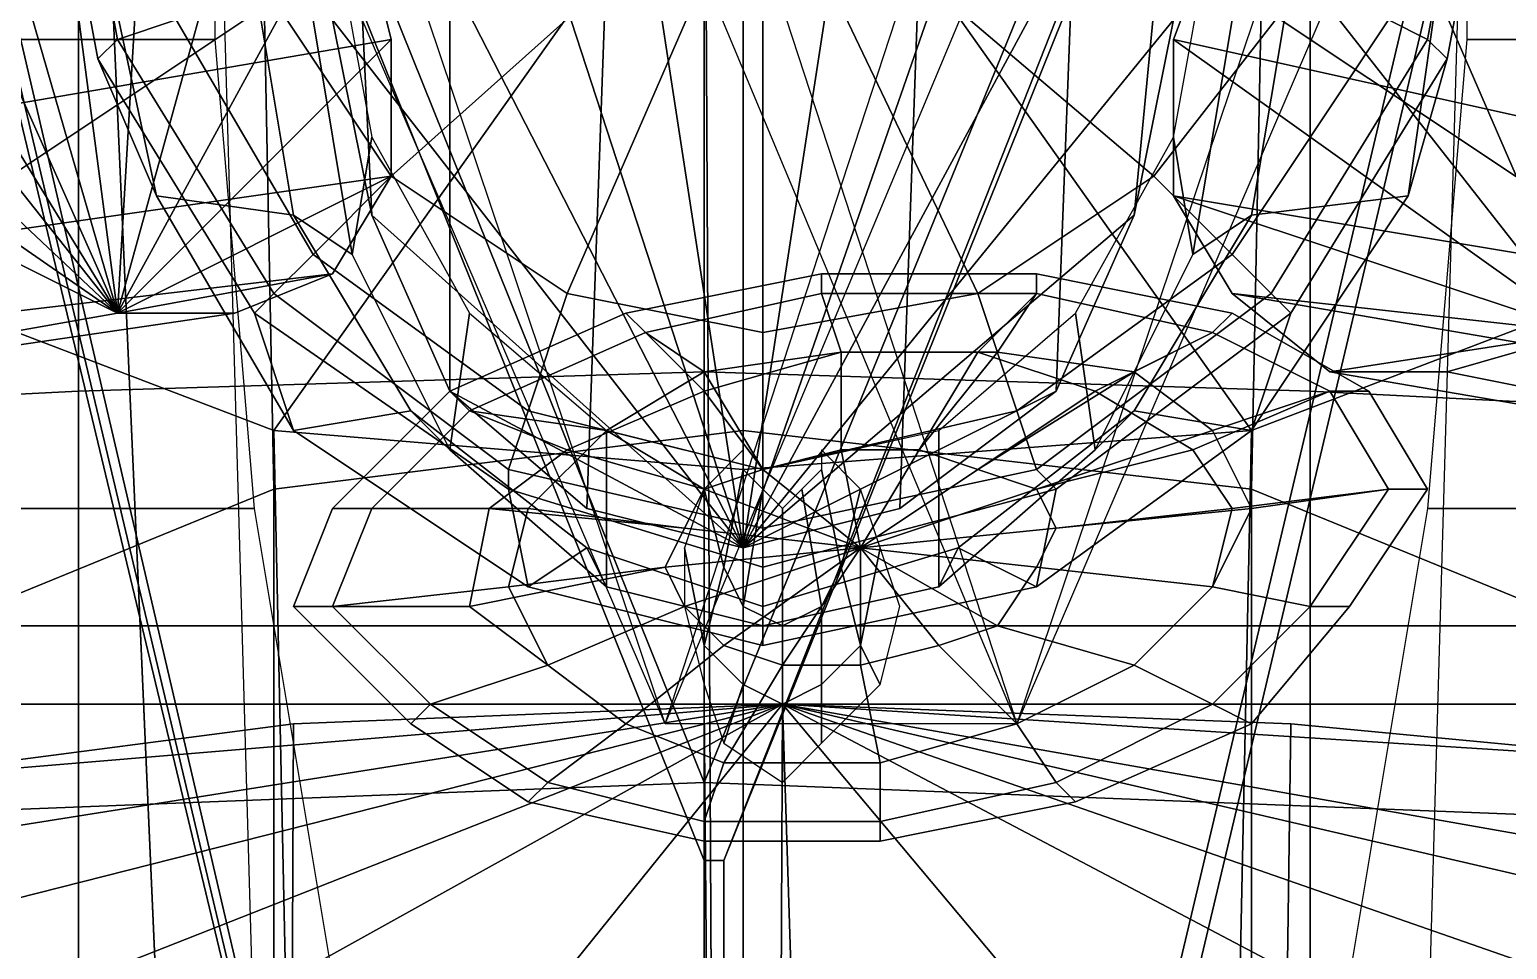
# Model space of a CAD drawing. Extents: x -1726 to 1721, y -2579 to 1769.
# Drawn here: x -34.5 to 41.1, y -1069.5 to -1022.5 of the extents above; entities that cross this region are included whole.
import ezdxf

# ---------------------------------------------------------------- set-up
doc = ezdxf.new("R2010")
doc.units = 0

msp = doc.modelspace()

# ---------------------------------------------------------------- linework, layer by layer
at = {"layer": '135145', "color": 1}
for points in [[(0, -1040, -1036), (-32, -1041, -1035), (-32, -979, -926), (0, -978, -926)], [(31, -1041, -1035), (0, -1040, -1036), (0, -978, -926), (31, -979, -926)], [(-32, -1041, -1035), (-72, -1043, -1032), (-72, -983, -925), (-32, -979, -926)], [(71, -1043, -1032), (31, -1041, -1035), (31, -979, -926), (71, -983, -925)], [(-51, -1063, -1004), (0, -1061, -1008), (0, -1012, -920), (-51, -1017, -919)], [(0, -1061, -1008), (51, -1063, -1004), (51, -1017, -919), (0, -1012, -920)], [(0, -1134, -1043), (-32, -1133, -1042), (-32, -1041, -1035), (0, -1040, -1036)], [(31, -1133, -1042), (0, -1134, -1043), (0, -1040, -1036), (31, -1041, -1035)], [(-32, -1133, -1042), (-72, -1132, -1038), (-72, -1043, -1032), (-32, -1041, -1035)], [(71, -1132, -1038), (31, -1133, -1042), (31, -1041, -1035), (71, -1043, -1032)], [(-51, -1124, -1005), (0, -1125, -1009), (0, -1061, -1008), (-51, -1063, -1004)], [(0, -1125, -1009), (51, -1124, -1005), (51, -1063, -1004), (0, -1061, -1008)]]:
    msp.add_3dface(points, dxfattribs=at)
at = {"layer": '141519', "color": 1}
for points in [[(2, -1043, -936), (-22, -1046, -936), (-23, -996, -836), (2, -992, -836)], [(28, -1046, -936), (2, -1043, -936), (2, -992, -836), (29, -996, -836)], [(2, -1049, -711), (2, -995, -714), (-6, -997, -713), (2, -1049, -711)], [(2, -1049, -711), (10, -997, -713), (2, -995, -714), (2, -1049, -711)], [(-22, -1046, -936), (-44, -1055, -934), (-46, -1008, -833), (-23, -996, -836)], [(50, -1055, -934), (28, -1046, -936), (29, -996, -836), (52, -1008, -833)], [(2, -1049, -711), (-6, -997, -713), (-13, -1003, -713), (2, -1049, -711)], [(2, -1049, -711), (18, -1003, -713), (10, -997, -713), (2, -1049, -711)], [(2, -1049, -711), (-13, -1003, -713), (-17, -1012, -713), (2, -1049, -711)], [(2, -1049, -711), (22, -1012, -713), (18, -1003, -713), (2, -1049, -711)], [(-62, -1010, -739), (-57, -1024, -736), (-18, -1011, -722), (-20, -1005, -723)], [(-20, -1005, -723), (-18, -1011, -722), (-17, -1032, -712), (-19, -1022, -712)], [(24, -1011, -722), (26, -1005, -723), (24, -1022, -712), (22, -1032, -712)], [(63, -1024, -736), (68, -1010, -739), (26, -1005, -723), (24, -1011, -722)], [(-57, -1024, -736), (-43, -1035, -734), (-13, -1015, -721), (-18, -1011, -722)], [(-18, -1011, -722), (-13, -1015, -721), (-13, -1041, -712), (-17, -1032, -712)], [(19, -1015, -721), (24, -1011, -722), (22, -1032, -712), (18, -1041, -712)], [(49, -1035, -734), (63, -1024, -736), (24, -1011, -722), (19, -1015, -721)], [(2, -1049, -711), (-17, -1012, -713), (-19, -1022, -712), (2, -1049, -711)], [(2, -1049, -711), (24, -1022, -712), (22, -1012, -713), (2, -1049, -711)], [(-43, -1035, -734), (-22, -1043, -732), (-5, -1019, -720), (-13, -1015, -721)], [(-13, -1015, -721), (-5, -1019, -720), (-6, -1047, -711), (-13, -1041, -712)], [(11, -1019, -720), (19, -1015, -721), (18, -1041, -712), (10, -1047, -711)], [(28, -1043, -732), (49, -1035, -734), (19, -1015, -721), (11, -1019, -720)], [(-22, -1043, -732), (2, -1045, -732), (2, -1020, -720), (-5, -1019, -720)], [(-5, -1019, -720), (2, -1020, -720), (2, -1049, -711), (-6, -1047, -711)], [(2, -1020, -720), (11, -1019, -720), (10, -1047, -711), (2, -1049, -711)], [(2, -1045, -732), (28, -1043, -732), (11, -1019, -720), (2, -1020, -720)], [(2, -1049, -711), (-19, -1022, -712), (-17, -1032, -712), (2, -1049, -711)], [(2, -1049, -711), (22, -1032, -712), (24, -1022, -712), (2, -1049, -711)], [(2, -1049, -711), (-17, -1032, -712), (-13, -1041, -712), (2, -1049, -711)], [(2, -1049, -711), (18, -1041, -712), (22, -1032, -712), (2, -1049, -711)], [(-42, -1077, -779), (-21, -1090, -778), (-22, -1043, -732), (-43, -1035, -734)], [(27, -1090, -778), (48, -1077, -779), (49, -1035, -734), (28, -1043, -732)], [(2, -1049, -711), (-13, -1041, -712), (-6, -1047, -711), (2, -1049, -711)], [(2, -1049, -711), (10, -1047, -711), (18, -1041, -712), (2, -1049, -711)], [(-21, -1090, -778), (2, -1095, -778), (2, -1045, -732), (-22, -1043, -732)], [(2, -1080, -1000), (-22, -1081, -997), (-22, -1046, -936), (2, -1043, -936)], [(2, -1095, -778), (27, -1090, -778), (28, -1043, -732), (2, -1045, -732)], [(28, -1081, -997), (2, -1080, -1000), (2, -1043, -936), (28, -1046, -936)], [(-22, -1081, -997), (-43, -1085, -989), (-44, -1055, -934), (-22, -1046, -936)], [(49, -1085, -989), (28, -1081, -997), (28, -1046, -936), (50, -1055, -934)]]:
    msp.add_3dface(points, dxfattribs=at)
at = {"layer": '161609', "color": 1}
msp.add_3dface([(-88, -976, -1050), (89, -976, -1050), (89, -1175, -1027), (-88, -1175, -1027)], dxfattribs=at)
at = {"layer": '216021', "color": 1}
for points in [[(4, -1057, -924), (-62, -1083, -998), (-63, -1074, -971), (4, -1057, -924)], [(4, -1057, -924), (-63, -1074, -971), (-59, -1067, -953), (4, -1057, -924)], [(4, -1057, -924), (-50, -1087, -1008), (-62, -1083, -998), (4, -1057, -924)], [(4, -1057, -924), (-59, -1067, -953), (-44, -1061, -937), (4, -1057, -924)], [(4, -1057, -924), (-21, -1088, -1013), (-50, -1087, -1008), (4, -1057, -924)], [(4, -1057, -924), (-44, -1061, -937), (-21, -1058, -928), (4, -1057, -924)], [(-22, -1273, -886), (3, -1273, -887), (4, -1057, -924), (-21, -1058, -928)], [(4, -1057, -924), (5, -1088, -1013), (-21, -1088, -1013), (4, -1057, -924)], [(3, -1273, -887), (27, -1273, -887), (30, -1058, -928), (4, -1057, -924)], [(4, -1057, -924), (30, -1058, -928), (51, -1060, -934), (4, -1057, -924)], [(4, -1057, -924), (51, -1060, -934), (72, -1069, -958), (4, -1057, -924)], [(4, -1057, -924), (72, -1069, -958), (73, -1073, -970), (4, -1057, -924)], [(4, -1057, -924), (73, -1073, -970), (70, -1080, -989), (4, -1057, -924)], [(4, -1057, -924), (70, -1080, -989), (59, -1086, -1008), (4, -1057, -924)], [(4, -1057, -924), (59, -1086, -1008), (30, -1088, -1013), (4, -1057, -924)], [(4, -1057, -924), (30, -1088, -1013), (5, -1088, -1013), (4, -1057, -924)], [(-42, -1273, -890), (-22, -1273, -886), (-21, -1058, -928), (-44, -1061, -937)], [(27, -1273, -887), (48, -1273, -890), (51, -1060, -934), (30, -1058, -928)]]:
    msp.add_3dface(points, dxfattribs=at)
at = {"layer": '258197', "color": 1}
for points in [[(4, -1801, -884), (-94, -799, -1079), (-151, -796, -1080), (4, -1801, -884)], [(4, -1801, -884), (-151, -796, -1080), (-150, -848, -1072), (4, -1801, -884)], [(4, -1801, -884), (-40, -799, -1079), (-94, -799, -1079), (4, -1801, -884)], [(4, -1801, -884), (-1, -799, -1079), (-40, -799, -1079), (4, -1801, -884)], [(4, -1801, -884), (65, -799, -1079), (-1, -799, -1079), (4, -1801, -884)], [(4, -1801, -884), (154, -856, -1071), (157, -799, -1079), (4, -1801, -884)], [(4, -1801, -884), (157, -799, -1079), (123, -799, -1079), (4, -1801, -884)], [(4, -1801, -884), (123, -799, -1079), (65, -799, -1079), (4, -1801, -884)], [(4, -1801, -884), (-150, -848, -1072), (-146, -931, -1060), (4, -1801, -884)], [(4, -1801, -884), (147, -933, -1059), (154, -856, -1071), (4, -1801, -884)], [(4, -1801, -884), (-146, -931, -1060), (-140, -1073, -1038), (4, -1801, -884)], [(4, -1801, -884), (143, -997, -1050), (147, -933, -1059), (4, -1801, -884)], [(4, -1801, -884), (144, -1057, -1041), (143, -997, -1050), (4, -1801, -884)], [(4, -1801, -884), (139, -1141, -1028), (144, -1057, -1041), (4, -1801, -884)]]:
    msp.add_3dface(points, dxfattribs=at)
at = {"layer": '304463', "color": 1}
for points in [[(0, -923, -556), (-56, -923, -561), (-52, -1053, -584), (0, -1053, -578)], [(57, -923, -561), (0, -923, -556), (0, -1053, -578), (53, -1053, -584)], [(0, -1053, -578), (-52, -1053, -584), (-48, -1167, -603), (0, -1167, -598)], [(53, -1053, -584), (0, -1053, -578), (0, -1167, -598), (49, -1167, -603)]]:
    msp.add_3dface(points, dxfattribs=at)
at = {"layer": '30937', "color": 1}
for points in [[(65, -903, -1136), (-64, -903, -1135), (0, -1173, -1102), (1, -1173, -1102)], [(-64, -903, -1135), (-64, -906, -1164), (0, -1173, -1102), (-64, -903, -1135)], [(65, -903, -1136), (1, -1173, -1102), (1, -1065, -1137), (65, -903, -1136)], [(65, -906, -1165), (65, -903, -1136), (1, -1065, -1137), (65, -906, -1165)], [(-64, -906, -1164), (65, -906, -1165), (1, -1065, -1137), (0, -1065, -1137)], [(-64, -906, -1164), (0, -1065, -1137), (0, -1173, -1102), (-64, -906, -1164)], [(-58, -921, -1139), (0, -921, -1145), (0, -1057, -1121), (-53, -1057, -1116)], [(-53, -1057, -1116), (0, -1057, -1121), (0, -921, -1145), (-58, -921, -1139)], [(0, -921, -1145), (60, -921, -1140), (55, -1057, -1116), (0, -1057, -1121)], [(0, -1057, -1121), (55, -1057, -1116), (60, -921, -1140), (0, -921, -1145)], [(-53, -1057, -1116), (0, -1057, -1121), (1, -1175, -1101), (-49, -1175, -1096)], [(-49, -1175, -1096), (1, -1175, -1101), (0, -1057, -1121), (-53, -1057, -1116)], [(0, -1057, -1121), (55, -1057, -1116), (51, -1175, -1096), (1, -1175, -1101)], [(1, -1175, -1101), (51, -1175, -1096), (55, -1057, -1116), (0, -1057, -1121)], [(0, -1065, -1137), (1, -1065, -1137), (1, -1173, -1102), (0, -1173, -1102)]]:
    msp.add_3dface(points, dxfattribs=at)
at = {"layer": '31923', "color": 1}
for points in [[(6, -1036, -673), (6, -1035, -681), (-4, -1037, -681), (-3, -1038, -673)], [(6, -1035, -681), (6, -1036, -688), (-3, -1038, -688), (-4, -1037, -681)], [(17, -1036, -673), (17, -1035, -681), (6, -1035, -681), (6, -1036, -673)], [(17, -1035, -681), (17, -1036, -688), (6, -1036, -688), (6, -1035, -681)], [(26, -1038, -673), (27, -1037, -681), (17, -1035, -681), (17, -1036, -673)], [(27, -1037, -681), (26, -1038, -688), (17, -1036, -688), (17, -1035, -681)], [(7, -1039, -666), (6, -1036, -673), (-3, -1038, -673), (0, -1041, -666)], [(6, -1036, -688), (7, -1039, -694), (0, -1040, -694), (-3, -1038, -688)], [(15, -1039, -666), (17, -1036, -673), (6, -1036, -673), (7, -1039, -666)], [(17, -1036, -688), (14, -1039, -694), (7, -1039, -694), (6, -1036, -688)], [(26, -1038, -688), (20, -1041, -694), (14, -1039, -694), (17, -1036, -688)], [(22, -1040, -666), (26, -1038, -673), (17, -1036, -673), (15, -1039, -666)], [(-3, -1038, -673), (-4, -1037, -681), (-13, -1041, -681), (-12, -1042, -673)], [(-4, -1037, -681), (-3, -1038, -688), (-12, -1042, -688), (-13, -1041, -681)], [(32, -1041, -673), (34, -1041, -681), (27, -1037, -681), (26, -1038, -673)], [(34, -1041, -681), (32, -1041, -688), (26, -1038, -688), (27, -1037, -681)], [(0, -1041, -666), (-3, -1038, -673), (-12, -1042, -673), (-7, -1044, -666)], [(-3, -1038, -688), (0, -1040, -694), (-5, -1043, -694), (-12, -1042, -688)], [(32, -1041, -688), (25, -1044, -694), (20, -1041, -694), (26, -1038, -688)], [(26, -1043, -666), (32, -1041, -673), (26, -1038, -673), (22, -1040, -666)], [(7, -1044, -661), (7, -1039, -666), (0, -1041, -666), (3, -1045, -661)], [(7, -1039, -694), (7, -1044, -698), (3, -1045, -698), (0, -1040, -694)], [(11, -1044, -661), (15, -1039, -666), (7, -1039, -666), (7, -1044, -661)], [(14, -1039, -694), (11, -1044, -698), (7, -1044, -698), (7, -1039, -694)], [(14, -1045, -661), (22, -1040, -666), (15, -1039, -666), (11, -1044, -661)], [(20, -1041, -694), (14, -1045, -698), (11, -1044, -698), (14, -1039, -694)], [(0, -1040, -694), (3, -1045, -698), (0, -1046, -698), (-5, -1043, -694)], [(17, -1046, -661), (26, -1043, -666), (22, -1040, -666), (14, -1045, -661)], [(-12, -1042, -673), (-13, -1041, -681), (-19, -1047, -681), (-17, -1047, -673)], [(-13, -1041, -681), (-12, -1042, -688), (-17, -1047, -688), (-19, -1047, -681)], [(3, -1045, -661), (0, -1041, -666), (-7, -1044, -666), (0, -1046, -661)], [(25, -1044, -694), (17, -1046, -698), (14, -1045, -698), (20, -1041, -694)], [(35, -1046, -688), (27, -1047, -694), (25, -1044, -694), (32, -1041, -688)], [(28, -1047, -666), (35, -1046, -673), (32, -1041, -673), (26, -1043, -666)], [(35, -1046, -673), (37, -1046, -681), (34, -1041, -681), (32, -1041, -673)], [(37, -1046, -681), (35, -1046, -688), (32, -1041, -688), (34, -1041, -681)], [(-7, -1044, -666), (-12, -1042, -673), (-17, -1047, -673), (-11, -1047, -666)], [(-12, -1042, -688), (-5, -1043, -694), (-9, -1047, -694), (-17, -1047, -688)], [(-5, -1043, -694), (0, -1046, -698), (-1, -1048, -698), (-9, -1047, -694)], [(18, -1048, -661), (28, -1047, -666), (26, -1043, -666), (17, -1046, -661)], [(0, -1046, -661), (-7, -1044, -666), (-11, -1047, -666), (-1, -1048, -661)], [(7, -1044, -661), (3, -1045, -661), (8, -1049, -659), (7, -1044, -661)], [(3, -1045, -698), (7, -1044, -698), (8, -1049, -700), (3, -1045, -698)], [(11, -1044, -661), (7, -1044, -661), (8, -1049, -659), (11, -1044, -661)], [(7, -1044, -698), (11, -1044, -698), (8, -1049, -700), (7, -1044, -698)], [(14, -1045, -661), (11, -1044, -661), (8, -1049, -659), (14, -1045, -661)], [(11, -1044, -698), (14, -1045, -698), (8, -1049, -700), (11, -1044, -698)], [(27, -1047, -694), (18, -1048, -698), (17, -1046, -698), (25, -1044, -694)], [(3, -1045, -661), (0, -1046, -661), (8, -1049, -659), (3, -1045, -661)], [(0, -1046, -698), (3, -1045, -698), (8, -1049, -700), (0, -1046, -698)], [(17, -1046, -661), (14, -1045, -661), (8, -1049, -659), (17, -1046, -661)], [(14, -1045, -698), (17, -1046, -698), (8, -1049, -700), (14, -1045, -698)], [(0, -1046, -661), (-1, -1048, -661), (8, -1049, -659), (0, -1046, -661)], [(-1, -1048, -698), (0, -1046, -698), (8, -1049, -700), (-1, -1048, -698)], [(18, -1048, -661), (17, -1046, -661), (8, -1049, -659), (18, -1048, -661)], [(17, -1046, -698), (18, -1048, -698), (8, -1049, -700), (17, -1046, -698)], [(26, -1051, -665), (31, -1052, -672), (35, -1046, -673), (28, -1047, -666)], [(31, -1052, -687), (26, -1051, -694), (27, -1047, -694), (35, -1046, -688)], [(31, -1052, -672), (33, -1052, -679), (37, -1046, -681), (35, -1046, -673)], [(33, -1052, -679), (31, -1052, -687), (35, -1046, -688), (37, -1046, -681)], [(-17, -1047, -673), (-19, -1047, -681), (-21, -1052, -681), (-19, -1052, -673)], [(-19, -1047, -681), (-17, -1047, -688), (-19, -1052, -688), (-21, -1052, -681)], [(-11, -1047, -666), (-17, -1047, -673), (-19, -1052, -673), (-12, -1052, -666)], [(-17, -1047, -688), (-9, -1047, -694), (-10, -1051, -694), (-19, -1052, -688)], [(-1, -1048, -661), (-11, -1047, -666), (-12, -1052, -666), (-2, -1050, -661)], [(-9, -1047, -694), (-1, -1048, -698), (-2, -1050, -698), (-10, -1051, -694)], [(17, -1050, -661), (26, -1051, -665), (28, -1047, -666), (18, -1048, -661)], [(26, -1051, -694), (17, -1050, -698), (18, -1048, -698), (27, -1047, -694)], [(-1, -1048, -661), (-2, -1050, -661), (8, -1049, -659), (-1, -1048, -661)], [(-2, -1050, -698), (-1, -1048, -698), (8, -1049, -700), (-2, -1050, -698)], [(17, -1050, -661), (18, -1048, -661), (8, -1049, -659), (17, -1050, -661)], [(18, -1048, -698), (17, -1050, -698), (8, -1049, -700), (18, -1048, -698)], [(-2, -1050, -661), (-1, -1052, -661), (8, -1049, -659), (-2, -1050, -661)], [(-1, -1052, -698), (-2, -1050, -698), (8, -1049, -700), (-1, -1052, -698)], [(-1, -1052, -661), (1, -1054, -661), (8, -1049, -659), (-1, -1052, -661)], [(1, -1054, -698), (-1, -1052, -698), (8, -1049, -700), (1, -1054, -698)], [(1, -1054, -661), (4, -1055, -661), (8, -1049, -659), (1, -1054, -661)], [(4, -1055, -698), (1, -1054, -698), (8, -1049, -700), (4, -1055, -698)], [(4, -1055, -661), (8, -1055, -661), (8, -1049, -659), (4, -1055, -661)], [(8, -1055, -698), (4, -1055, -698), (8, -1049, -700), (8, -1055, -698)], [(15, -1053, -661), (17, -1050, -661), (8, -1049, -659), (15, -1053, -661)], [(12, -1054, -661), (15, -1053, -661), (8, -1049, -659), (12, -1054, -661)], [(8, -1055, -661), (12, -1054, -661), (8, -1049, -659), (8, -1055, -661)], [(17, -1050, -698), (15, -1053, -698), (8, -1049, -700), (17, -1050, -698)], [(15, -1053, -698), (12, -1054, -698), (8, -1049, -700), (15, -1053, -698)], [(12, -1054, -698), (8, -1055, -698), (8, -1049, -700), (12, -1054, -698)], [(-2, -1050, -661), (-12, -1052, -666), (-8, -1055, -665), (-1, -1052, -661)], [(-10, -1051, -694), (-2, -1050, -698), (-1, -1052, -698), (-8, -1055, -694)], [(15, -1053, -661), (22, -1055, -665), (26, -1051, -665), (17, -1050, -661)], [(22, -1055, -694), (15, -1053, -698), (17, -1050, -698), (26, -1051, -694)], [(-19, -1052, -688), (-10, -1051, -694), (-8, -1055, -694), (-14, -1057, -687)], [(22, -1055, -665), (26, -1057, -672), (31, -1052, -672), (26, -1051, -665)], [(26, -1057, -687), (22, -1055, -694), (26, -1051, -694), (31, -1052, -687)], [(-19, -1052, -673), (-21, -1052, -681), (-15, -1058, -679), (-14, -1057, -672)], [(-21, -1052, -681), (-19, -1052, -688), (-14, -1057, -687), (-15, -1058, -679)], [(-12, -1052, -666), (-19, -1052, -673), (-14, -1057, -672), (-8, -1055, -665)], [(-1, -1052, -661), (-8, -1055, -665), (-4, -1058, -665), (1, -1054, -661)], [(-8, -1055, -694), (-1, -1052, -698), (1, -1054, -698), (-4, -1058, -694)], [(26, -1057, -672), (28, -1058, -679), (33, -1052, -679), (31, -1052, -672)], [(28, -1058, -679), (26, -1057, -687), (31, -1052, -687), (33, -1052, -679)], [(12, -1054, -661), (16, -1058, -665), (22, -1055, -665), (15, -1053, -661)], [(16, -1058, -694), (12, -1054, -698), (15, -1053, -698), (22, -1055, -694)], [(1, -1054, -661), (-4, -1058, -665), (1, -1060, -665), (4, -1055, -661)], [(-4, -1058, -694), (1, -1054, -698), (4, -1055, -698), (1, -1060, -694)], [(8, -1055, -661), (9, -1060, -665), (16, -1058, -665), (12, -1054, -661)], [(9, -1060, -694), (8, -1055, -698), (12, -1054, -698), (16, -1058, -694)], [(-8, -1055, -665), (-14, -1057, -672), (-8, -1061, -672), (-4, -1058, -665)], [(-14, -1057, -687), (-8, -1055, -694), (-4, -1058, -694), (-8, -1061, -687)], [(4, -1055, -661), (1, -1060, -665), (9, -1060, -665), (8, -1055, -661)], [(1, -1060, -694), (4, -1055, -698), (8, -1055, -698), (9, -1060, -694)], [(16, -1058, -665), (18, -1061, -672), (26, -1057, -672), (22, -1055, -665)], [(18, -1061, -687), (16, -1058, -694), (22, -1055, -694), (26, -1057, -687)], [(-14, -1057, -672), (-15, -1058, -679), (-9, -1062, -679), (-8, -1061, -672)], [(-15, -1058, -679), (-14, -1057, -687), (-8, -1061, -687), (-9, -1062, -679)], [(18, -1061, -672), (19, -1062, -679), (28, -1058, -679), (26, -1057, -672)], [(19, -1062, -679), (18, -1061, -687), (26, -1057, -687), (28, -1058, -679)], [(-4, -1058, -665), (-8, -1061, -672), (0, -1063, -672), (1, -1060, -665)], [(-8, -1061, -687), (-4, -1058, -694), (1, -1060, -694), (0, -1063, -687)], [(9, -1060, -665), (9, -1063, -672), (18, -1061, -672), (16, -1058, -665)], [(9, -1063, -687), (9, -1060, -694), (16, -1058, -694), (18, -1061, -687)], [(1, -1060, -665), (0, -1063, -672), (9, -1063, -672), (9, -1060, -665)], [(0, -1063, -687), (1, -1060, -694), (9, -1060, -694), (9, -1063, -687)], [(-8, -1061, -672), (-9, -1062, -679), (0, -1064, -679), (0, -1063, -672)], [(-9, -1062, -679), (-8, -1061, -687), (0, -1063, -687), (0, -1064, -679)], [(9, -1063, -672), (9, -1064, -679), (19, -1062, -679), (18, -1061, -672)], [(9, -1064, -679), (9, -1063, -687), (18, -1061, -687), (19, -1062, -679)], [(0, -1063, -672), (0, -1064, -679), (9, -1064, -679), (9, -1063, -672)], [(0, -1064, -679), (0, -1063, -687), (9, -1063, -687), (9, -1064, -679)]]:
    msp.add_3dface(points, dxfattribs=at)
at = {"layer": '328927', "color": 1}
for points in [[(0, -1053, -578), (-52, -1053, -584), (-56, -923, -561), (0, -923, -556)], [(53, -1053, -584), (0, -1053, -578), (0, -923, -556), (57, -923, -561)], [(0, -1167, -598), (-48, -1167, -603), (-52, -1053, -584), (0, -1053, -578)], [(49, -1167, -603), (0, -1167, -598), (0, -1053, -578), (53, -1053, -584)]]:
    msp.add_3dface(points, dxfattribs=at)
at = {"layer": '347331', "color": 1}
for points in [[(-39, -948, -789), (-20, -948, -789), (16, -1058, -1048), (-2, -1058, -1048)], [(-39, -948, -789), (-20, -948, -789), (16, -1058, -1048), (-2, -1058, -1048)], [(16, -1058, -1048), (-2, -1058, -1048), (34, -948, -789), (53, -948, -789)], [(16, -1058, -1048), (-2, -1058, -1048), (34, -948, -789), (53, -948, -789)], [(-25, -988, -727), (-42, -988, -727), (-42, -1023, -721), (-25, -1023, -721)], [(-25, -988, -727), (-42, -988, -727), (-42, -1023, -721), (-25, -1023, -721)], [(39, -1023, -720), (56, -1023, -720), (56, -988, -727), (39, -988, -727)], [(39, -1023, -720), (56, -1023, -720), (56, -988, -727), (39, -988, -727)], [(-42, -1047, -732), (-23, -1047, -732), (-25, -1023, -721), (-42, -1023, -721)], [(-42, -1047, -732), (-23, -1047, -732), (-25, -1023, -721), (-42, -1023, -721)], [(56, -1023, -721), (39, -1023, -721), (37, -1047, -732), (56, -1047, -732)], [(56, -1023, -721), (39, -1023, -721), (37, -1047, -732), (56, -1047, -732)], [(-35, -1101, -783), (-14, -1101, -783), (-23, -1047, -732), (-42, -1047, -732)], [(-35, -1101, -783), (-14, -1101, -783), (-23, -1047, -732), (-42, -1047, -732)], [(56, -1047, -732), (37, -1047, -732), (28, -1101, -782), (49, -1101, -782)], [(56, -1047, -732), (37, -1047, -732), (28, -1101, -782), (49, -1101, -782)]]:
    msp.add_3dface(points, dxfattribs=at)
at = {"layer": '349389', "color": 1}
for points in [[(-39, -972, -798), (-20, -972, -798), (16, -1058, -1048), (-2, -1058, -1048)], [(-39, -972, -798), (-20, -972, -798), (16, -1058, -1048), (-2, -1058, -1048)], [(16, -1058, -1048), (-2, -1058, -1048), (34, -972, -798), (53, -972, -798)], [(16, -1058, -1048), (-2, -1058, -1048), (34, -972, -798), (53, -972, -798)], [(-42, -1075, -988), (-23, -1075, -988), (-25, -1005, -842), (-42, -1005, -842)], [(-42, -1075, -988), (-23, -1075, -988), (-25, -1005, -842), (-42, -1005, -842)], [(56, -1005, -842), (39, -1005, -842), (37, -1075, -988), (56, -1075, -988)], [(56, -1005, -842), (39, -1005, -842), (37, -1075, -988), (56, -1075, -988)]]:
    msp.add_3dface(points, dxfattribs=at)
at = {"layer": '36083', "color": 1}
for points in [[(-34, -1008, -646), (-31, -1024, -645), (-30, -1023, -633), (-33, -1007, -633)], [(-33, -1007, -633), (-30, -1023, -633), (-27, -1022, -623), (-30, -1008, -623)], [(37, -1023, -633), (40, -1007, -633), (37, -1008, -623), (35, -1022, -623)], [(38, -1024, -645), (41, -1008, -646), (40, -1007, -633), (37, -1023, -633)], [(-31, -1017, -691), (-28, -1031, -690), (-31, -1024, -645), (-34, -1008, -646)], [(36, -1031, -690), (38, -1017, -691), (41, -1008, -646), (38, -1024, -645)], [(-22, -1021, -614), (-16, -1030, -614), (3, -1013, -609)], [(-16, -1030, -614), (-7, -1036, -614), (3, -1013, -609)], [(-7, -1036, -614), (3, -1038, -614), (3, -1013, -609)], [(3, -1038, -614), (14, -1036, -614), (3, -1013, -609)], [(14, -1036, -614), (23, -1030, -614), (3, -1013, -609)], [(23, -1030, -614), (30, -1021, -614), (3, -1013, -609)], [(-23, -1020, -705), (-21, -1032, -704), (-28, -1031, -690), (-31, -1017, -691)], [(-19, -1017, -717), (-17, -1028, -717), (-18, -1034, -710), (-20, -1022, -711)], [(24, -1028, -717), (26, -1017, -717), (27, -1022, -711), (25, -1034, -710)], [(28, -1032, -704), (30, -1020, -705), (38, -1017, -691), (36, -1031, -690)], [(-20, -1022, -711), (-18, -1034, -710), (-21, -1032, -704), (-23, -1020, -705)], [(25, -1034, -710), (27, -1022, -711), (30, -1020, -705), (28, -1032, -704)], [(-27, -1022, -623), (-20, -1034, -622), (-16, -1030, -614), (-22, -1021, -614)], [(27, -1034, -622), (35, -1022, -623), (30, -1021, -614), (23, -1030, -614)], [(-30, -1023, -633), (-22, -1036, -632), (-20, -1034, -622), (-27, -1022, -623)], [(29, -1036, -632), (37, -1023, -633), (35, -1022, -623), (27, -1034, -622)], [(-31, -1024, -645), (-23, -1037, -645), (-22, -1036, -632), (-30, -1023, -633)], [(30, -1037, -645), (38, -1024, -645), (37, -1023, -633), (29, -1036, -632)], [(-28, -1031, -690), (-21, -1043, -690), (-23, -1037, -645), (-31, -1024, -645)], [(28, -1043, -690), (36, -1031, -690), (38, -1024, -645), (30, -1037, -645)], [(-17, -1028, -717), (-12, -1037, -716), (-13, -1044, -710), (-18, -1034, -710)], [(19, -1037, -716), (24, -1028, -717), (25, -1034, -710), (20, -1044, -710)], [(-20, -1034, -622), (-9, -1042, -622), (-7, -1036, -614), (-16, -1030, -614)], [(16, -1042, -622), (27, -1034, -622), (23, -1030, -614), (14, -1036, -614)], [(-21, -1032, -704), (-15, -1042, -704), (-21, -1043, -690), (-28, -1031, -690)], [(22, -1042, -704), (28, -1032, -704), (36, -1031, -690), (28, -1043, -690)], [(-18, -1034, -710), (-13, -1044, -710), (-15, -1042, -704), (-21, -1032, -704)], [(20, -1044, -710), (25, -1034, -710), (28, -1032, -704), (22, -1042, -704)], [(-22, -1036, -632), (-10, -1045, -632), (-9, -1042, -622), (-20, -1034, -622)], [(17, -1045, -632), (29, -1036, -632), (27, -1034, -622), (16, -1042, -622)], [(-23, -1037, -645), (-10, -1046, -644), (-10, -1045, -632), (-22, -1036, -632)], [(-9, -1042, -622), (3, -1045, -622), (3, -1038, -614), (-7, -1036, -614)], [(3, -1045, -622), (16, -1042, -622), (14, -1036, -614), (3, -1038, -614)], [(18, -1046, -644), (30, -1037, -645), (29, -1036, -632), (17, -1045, -632)], [(-21, -1043, -690), (-9, -1051, -689), (-10, -1046, -644), (-23, -1037, -645)], [(-12, -1037, -716), (-5, -1043, -716), (-5, -1051, -709), (-13, -1044, -710)], [(12, -1043, -716), (19, -1037, -716), (20, -1044, -710), (12, -1051, -709)], [(17, -1051, -689), (28, -1043, -690), (30, -1037, -645), (18, -1046, -644)], [(-15, -1042, -704), (-6, -1049, -703), (-9, -1051, -689), (-21, -1043, -690)], [(-13, -1044, -710), (-5, -1051, -709), (-6, -1049, -703), (-15, -1042, -704)], [(-10, -1045, -632), (3, -1048, -632), (3, -1045, -622), (-9, -1042, -622)], [(3, -1048, -632), (17, -1045, -632), (16, -1042, -622), (3, -1045, -622)], [(12, -1051, -709), (20, -1044, -710), (22, -1042, -704), (13, -1049, -703)], [(13, -1049, -703), (22, -1042, -704), (28, -1043, -690), (17, -1051, -689)], [(-5, -1043, -716), (3, -1045, -716), (3, -1053, -709), (-5, -1051, -709)], [(3, -1045, -716), (12, -1043, -716), (12, -1051, -709), (3, -1053, -709)], [(2, -1044, -656), (0, -1046, -663), (1, -1050, -663), (2, -1045, -656)], [(6, -1045, -656), (7, -1050, -663), (8, -1046, -663), (6, -1044, -656)], [(-10, -1046, -644), (3, -1050, -644), (3, -1048, -632), (-10, -1045, -632)], [(2, -1045, -656), (1, -1050, -663), (2, -1052, -663), (3, -1046, -656)], [(3, -1050, -644), (18, -1046, -644), (17, -1045, -632), (3, -1048, -632)], [(5, -1046, -656), (6, -1052, -663), (7, -1050, -663), (6, -1045, -656)], [(-9, -1051, -689), (3, -1054, -689), (3, -1050, -644), (-10, -1046, -644)], [(0, -1046, -663), (-1, -1049, -674), (0, -1054, -673), (1, -1050, -663)], [(3, -1046, -656), (2, -1052, -663), (4, -1053, -662), (4, -1047, -656)], [(3, -1054, -689), (17, -1051, -689), (18, -1046, -644), (3, -1050, -644)], [(4, -1047, -656), (4, -1053, -662), (6, -1052, -663), (5, -1046, -656)], [(7, -1050, -663), (8, -1054, -673), (9, -1049, -674), (8, -1046, -663)], [(-6, -1049, -703), (3, -1052, -703), (3, -1054, -689), (-9, -1051, -689)], [(-5, -1051, -709), (3, -1053, -709), (3, -1052, -703), (-6, -1049, -703)], [(-1, -1049, -674), (-1, -1052, -686), (0, -1056, -685), (0, -1054, -673)], [(3, -1052, -703), (13, -1049, -703), (17, -1051, -689), (3, -1054, -689)], [(3, -1053, -709), (12, -1051, -709), (13, -1049, -703), (3, -1052, -703)], [(8, -1054, -673), (9, -1056, -685), (10, -1052, -686), (9, -1049, -674)], [(1, -1050, -663), (0, -1054, -673), (2, -1056, -673), (2, -1052, -663)], [(6, -1052, -663), (6, -1056, -673), (8, -1054, -673), (7, -1050, -663)], [(2, -1052, -663), (2, -1056, -673), (4, -1057, -673), (4, -1053, -662)], [(4, -1053, -662), (4, -1057, -673), (6, -1056, -673), (6, -1052, -663)], [(0, -1054, -673), (0, -1056, -685), (1, -1059, -685), (2, -1056, -673)], [(6, -1056, -673), (6, -1059, -685), (9, -1056, -685), (8, -1054, -673)], [(2, -1056, -673), (1, -1059, -685), (4, -1061, -685), (4, -1057, -673)], [(4, -1057, -673), (4, -1061, -685), (6, -1059, -685), (6, -1056, -673)]]:
    msp.add_3dface(points, dxfattribs=at)
at = {"layer": '5179', "color": 1}
for points in [[(0, -1061, -556), (0, -1061, -556), (63, -907, -530), (-62, -907, -530)], [(0, -1173, -595), (0, -1173, -595), (-62, -907, -559), (63, -907, -559)], [(0, -1173, -595), (0, -1061, -556), (-62, -907, -530), (-62, -907, -559)], [(0, -1061, -556), (0, -1173, -595), (63, -907, -559), (63, -907, -530)], [(0, -1173, -595), (0, -1173, -595), (0, -1061, -556)]]:
    msp.add_3dface(points, dxfattribs=at)
at = {"layer": '71783', "color": 1}
for points in [[(-30, -1037, -733), (-41, -999, -747), (-46, -1001, -740), (-30, -1037, -733)], [(-30, -1037, -733), (-35, -999, -752), (-41, -999, -747), (-30, -1037, -733)], [(-30, -1037, -733), (-28, -1003, -757), (-35, -999, -752), (-30, -1037, -733)], [(-30, -1037, -733), (-46, -1001, -740), (-49, -1006, -734), (-30, -1037, -733)], [(-30, -1037, -733), (-22, -1008, -759), (-28, -1003, -757), (-30, -1037, -733)], [(-30, -1037, -733), (-49, -1006, -734), (-49, -1013, -730), (-30, -1037, -733)], [(-22, -1008, -759), (-18, -1015, -758), (-53, -1024, -757), (-58, -1019, -759)], [(-30, -1037, -733), (-18, -1015, -758), (-22, -1008, -759), (-30, -1037, -733)], [(-30, -1037, -733), (-49, -1013, -730), (-47, -1021, -727), (-30, -1037, -733)], [(-18, -1015, -758), (-16, -1023, -755), (-51, -1029, -754), (-53, -1024, -757)], [(-30, -1037, -733), (-16, -1023, -755), (-18, -1015, -758), (-30, -1037, -733)], [(-30, -1037, -733), (-47, -1021, -727), (-43, -1028, -726), (-30, -1037, -733)], [(-16, -1023, -755), (-16, -1030, -751), (-51, -1035, -750), (-51, -1029, -754)], [(-30, -1037, -733), (-16, -1030, -751), (-16, -1023, -755), (-30, -1037, -733)], [(-30, -1037, -733), (-43, -1028, -726), (-36, -1034, -728), (-30, -1037, -733)], [(-16, -1030, -751), (-19, -1035, -745), (-53, -1039, -745), (-51, -1035, -750)], [(-30, -1037, -733), (-19, -1035, -745), (-16, -1030, -751), (-30, -1037, -733)], [(-30, -1037, -733), (-36, -1034, -728), (-71, -1041, -736), (-64, -1043, -738)], [(-19, -1035, -745), (-24, -1037, -738), (-58, -1042, -741), (-53, -1039, -745)], [(-30, -1037, -733), (-24, -1037, -738), (-19, -1035, -745), (-30, -1037, -733)], [(-24, -1037, -738), (-30, -1037, -733), (-64, -1043, -738), (-58, -1042, -741)]]:
    msp.add_3dface(points, dxfattribs=at)
at = {"layer": '75343', "color": 1}
for points in [[(45, -1038, -724), (45, -1000, -744), (38, -1002, -749), (45, -1038, -724)], [(45, -1038, -724), (38, -1002, -749), (32, -1008, -752), (45, -1038, -724)], [(68, -1020, -754), (63, -1025, -752), (27, -1015, -752), (32, -1008, -752)], [(45, -1038, -724), (32, -1008, -752), (27, -1015, -752), (45, -1038, -724)], [(63, -1025, -752), (60, -1031, -750), (24, -1023, -750), (27, -1015, -752)], [(45, -1038, -724), (27, -1015, -752), (24, -1023, -750), (45, -1038, -724)], [(60, -1031, -750), (60, -1037, -746), (24, -1031, -746), (24, -1023, -750)], [(45, -1038, -724), (24, -1023, -750), (24, -1031, -746), (45, -1038, -724)], [(60, -1037, -746), (62, -1042, -742), (27, -1036, -741), (24, -1031, -746)], [(45, -1038, -724), (24, -1031, -746), (27, -1036, -741), (45, -1038, -724)], [(62, -1042, -742), (67, -1046, -738), (32, -1040, -734), (27, -1036, -741)], [(45, -1038, -724), (27, -1036, -741), (32, -1040, -734), (45, -1038, -724)], [(45, -1038, -724), (32, -1040, -734), (38, -1040, -729), (45, -1038, -724)], [(73, -1047, -735), (80, -1046, -733), (45, -1038, -724), (38, -1040, -729)], [(67, -1046, -738), (73, -1047, -735), (38, -1040, -729), (32, -1040, -734)]]:
    msp.add_3dface(points, dxfattribs=at)

doc.saveas('drawing.dxf')
